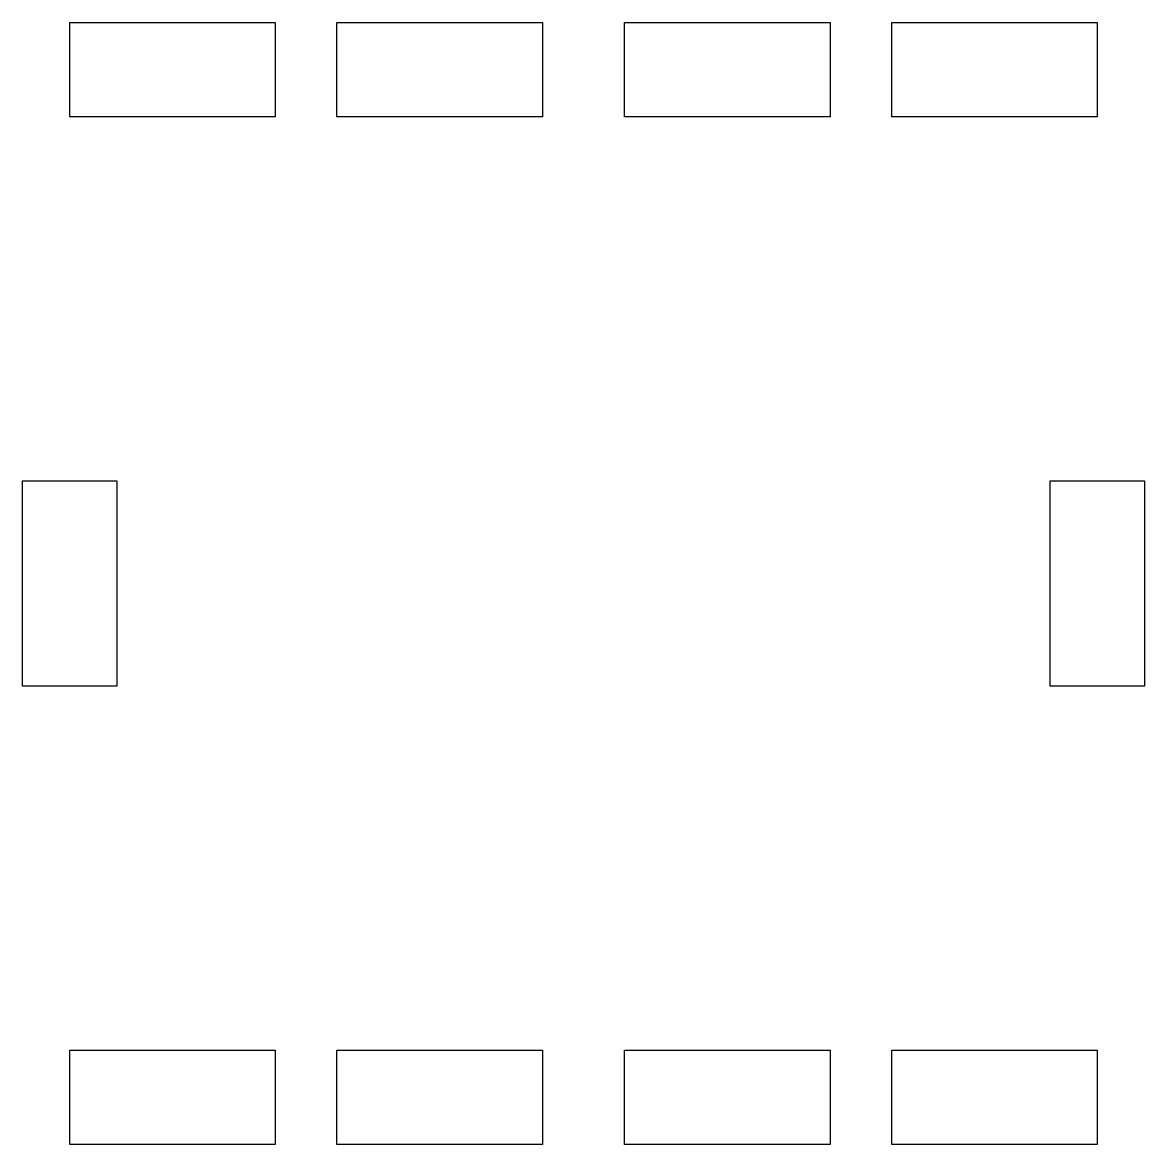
# Model space of a CAD drawing. Extents: x 0.3 to 27.6, y 0.3 to 27.6.
import ezdxf

# ---------------------------------------------------------------- set-up
doc = ezdxf.new("R2010")
doc.units = 0
doc.header["$MEASUREMENT"] = 0
doc.layers.add('BLACK', color=7, linetype='CONTINUOUS')

msp = doc.modelspace()

# ---------------------------------------------------------------- linework, layer by layer
at = {"layer": 'Black'}
for p, q in [((1.5, 25.35), (1.5, 27.65)), ((1.5, 27.65), (6.5, 27.65)), ((6.5, 27.65), (6.5, 25.35)), ((8, 25.35), (8, 27.65)), ((8, 27.65), (13, 27.65)), ((13, 27.65), (13, 25.35)), ((15, 25.35), (15, 27.65)), ((15, 27.65), (20, 27.65)), ((20, 27.65), (20, 25.35)), ((21.5, 25.35), (21.5, 27.65)), ((21.5, 27.65), (26.5, 27.65)), ((26.5, 27.65), (26.5, 25.35)), ((6.5, 25.35), (1.5, 25.35)), ((13, 25.35), (8, 25.35)), ((20, 25.35), (15, 25.35)), ((26.5, 25.35), (21.5, 25.35)), ((0.35, 11.5), (0.35, 16.5)), ((0.35, 16.5), (2.65, 16.5)), ((2.65, 16.5), (2.65, 11.5)), ((25.35, 11.5), (25.35, 16.5)), ((25.35, 16.5), (27.65, 16.5)), ((27.65, 16.5), (27.65, 11.5)), ((2.65, 11.5), (0.35, 11.5)), ((27.65, 11.5), (25.35, 11.5)), ((1.5, 0.35), (1.5, 2.65)), ((1.5, 2.65), (6.5, 2.65)), ((6.5, 2.65), (6.5, 0.35)), ((8, 0.35), (8, 2.65)), ((8, 2.65), (13, 2.65)), ((13, 2.65), (13, 0.35)), ((15, 0.35), (15, 2.65)), ((15, 2.65), (20, 2.65)), ((20, 2.65), (20, 0.35)), ((21.5, 0.35), (21.5, 2.65)), ((21.5, 2.65), (26.5, 2.65)), ((26.5, 2.65), (26.5, 0.35)), ((6.5, 0.35), (1.5, 0.35)), ((13, 0.35), (8, 0.35)), ((20, 0.35), (15, 0.35)), ((26.5, 0.35), (21.5, 0.35))]:
    msp.add_line(p, q, dxfattribs=at)

doc.saveas('drawing.dxf')
